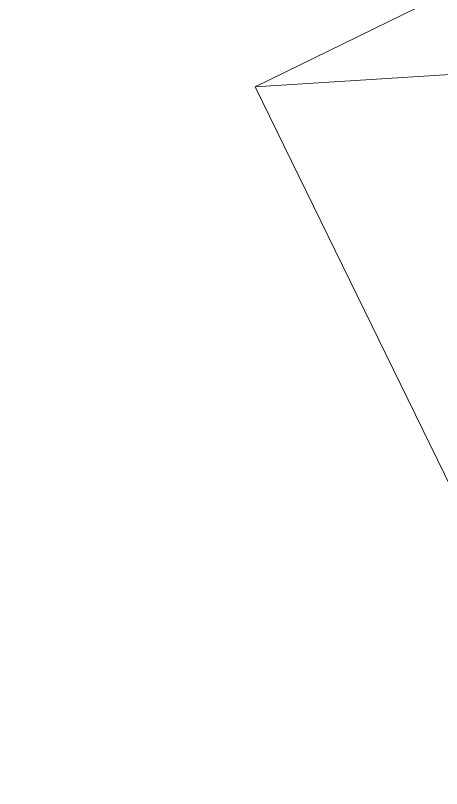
# Model space of a CAD drawing. Header units: metres. Extents: x 13469459 to 13470186, y 320521 to 321317.
# Drawn here: x 13469744.26 to 13469747.36, y 320881.9 to 320887.51 of the extents above; entities that cross this region are included whole.
import ezdxf

# ---------------------------------------------------------------- set-up
doc = ezdxf.new("R2010")
doc.units = ezdxf.units.M
doc.layers.add('A-ROOF', color=7, linetype='Continuous', lineweight=13)
doc.layers.add('AERIAL', color=250, linetype='Continuous')
picture_1 = doc.add_image_def('image1.jpg', size_in_pixel=(2080, 2080))

msp = doc.modelspace()

# ---------------------------------------------------------------- pictures from other files: only their frames are drawn
at = {"layer": 'AERIAL'}
image = msp.add_image(picture_1, insert=(13469499.5, 320591, -0.5), size_in_units=(520, 520), dxfattribs=at)

# ---------------------------------------------------------------- meshes
at = {"layer": 'A-ROOF', "color": 49, "true_color": 0x463e3a}
mesh = msp.add_polyface(dxfattribs=at)
corners = [(13469776.1997, 320901.7493, 19), (13469746.0041, 320886.9893, 19), (13469752.967, 320887.4321, 27), (13469775.2027, 320898.3012, 27)]
mesh.append_faces([[corners[k] for k in face] for face in [(2, 3, 0, 1)]], dxfattribs={"color": 49})
mesh = msp.add_polyface(dxfattribs=at)
corners = [(13469763.3507, 320851.5021, 19), (13469746.0041, 320886.9893, 19), (13469776.1997, 320901.7493, 19), (13469793.5463, 320866.2621, 19)]
mesh.append_faces([[corners[k] for k in face] for face in [(2, 3, 0, 1)]], dxfattribs={"color": 49})
mesh = msp.add_polyface(dxfattribs=at)
corners = [(13469746.0041, 320886.9893, 19), (13469763.3507, 320851.5021, 19), (13469767.8587, 320856.967, 27), (13469752.967, 320887.4321, 27)]
mesh.append_faces([[corners[k] for k in face] for face in [(2, 3, 0, 1)]], dxfattribs={"color": 49})

doc.saveas('drawing.dxf')
